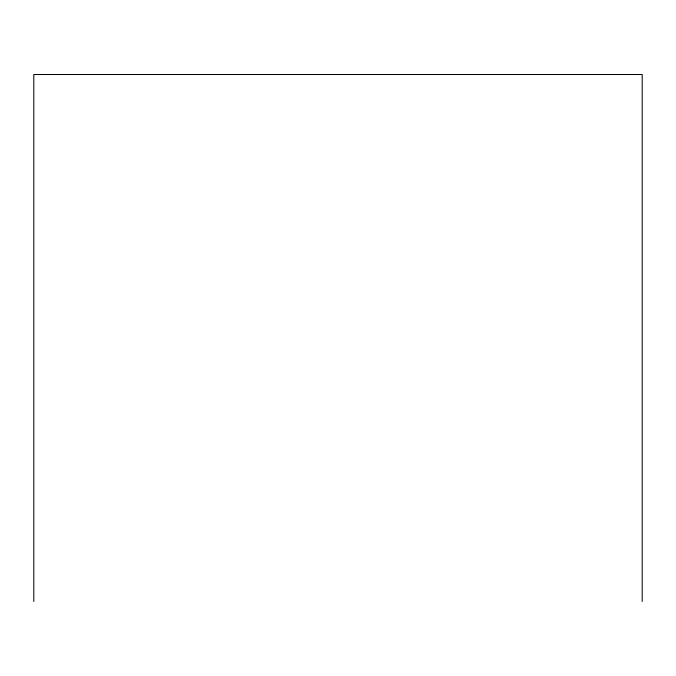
<?xml version="1.0" encoding="UTF-8"?>
<svg xmlns="http://www.w3.org/2000/svg" width="676" height="676" viewBox="0 0 676 676"><rect width="100%" height="100%" fill="white"/><g stroke="black" fill="none" stroke-linecap="round" stroke-linejoin="round"><path stroke-width="1.01" d="M642.2 601.488L642.2 74.512L33.8 74.512L33.8 601.488"/></g></svg>
